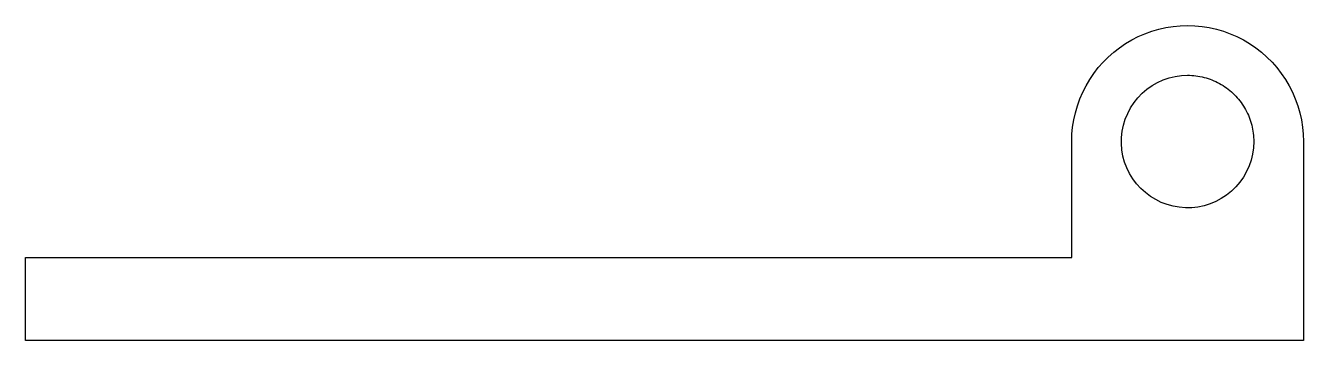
# Model space of a CAD drawing. Header units: metres. Extents: x -51.1 to 26.1, y 0 to 19.
import ezdxf

# ---------------------------------------------------------------- set-up
doc = ezdxf.new("R2010")
doc.units = ezdxf.units.M

msp = doc.modelspace()

# ---------------------------------------------------------------- linework, layer by layer
for points in [[(12.1, 12), (12.114, 12.44), (12.155, 12.877), (12.224, 13.312), (12.32, 13.741), (12.443, 14.163), (12.592, 14.577), (12.766, 14.98), (12.966, 15.372), (13.19, 15.751), (13.437, 16.114), (13.706, 16.462), (13.997, 16.792), (14.308, 17.103), (14.638, 17.394), (14.986, 17.663), (15.349, 17.91), (15.728, 18.134), (16.12, 18.334), (16.523, 18.508), (16.937, 18.657), (17.359, 18.78), (17.788, 18.876), (18.223, 18.945), (18.66, 18.986), (19.1, 19), (19.54, 18.986), (19.977, 18.945), (20.412, 18.876), (20.841, 18.78), (21.263, 18.657), (21.677, 18.508), (22.08, 18.334), (22.472, 18.134), (22.851, 17.91), (23.214, 17.663), (23.562, 17.394), (23.892, 17.103), (24.203, 16.792), (24.494, 16.462), (24.763, 16.114), (25.01, 15.751), (25.234, 15.372), (25.434, 14.98), (25.608, 14.577), (25.757, 14.163), (25.88, 13.741), (25.976, 13.312), (26.045, 12.877), (26.086, 12.44), (26.1, 12)], [(23.1, 12), (23.082, 11.624), (23.029, 11.25), (22.941, 10.884), (22.819, 10.528), (22.664, 10.184), (22.477, 9.857), (22.261, 9.548), (22.016, 9.262), (21.745, 9), (21.451, 8.764), (21.136, 8.557), (20.803, 8.381), (20.455, 8.236), (20.095, 8.126), (19.726, 8.049), (19.351, 8.008), (18.974, 8.002), (18.599, 8.032), (18.227, 8.096), (17.864, 8.196), (17.511, 8.329), (17.173, 8.495), (16.852, 8.692), (16.55, 8.918), (16.272, 9.172), (16.018, 9.45), (15.792, 9.752), (15.595, 10.073), (15.429, 10.411), (15.296, 10.764), (15.196, 11.127), (15.132, 11.499), (15.102, 11.874), (15.108, 12.251), (15.149, 12.626), (15.226, 12.995), (15.336, 13.355), (15.481, 13.703), (15.657, 14.036), (15.864, 14.351), (16.1, 14.645), (16.362, 14.916), (16.648, 15.161), (16.957, 15.377), (17.284, 15.564), (17.628, 15.719), (17.984, 15.841), (18.35, 15.929), (18.724, 15.982), (19.1, 16)], [(19.1, 16), (19.226, 15.998), (19.351, 15.992), (19.476, 15.982), (19.601, 15.968), (19.726, 15.951), (19.85, 15.929), (19.973, 15.904), (20.095, 15.874), (20.216, 15.841), (20.336, 15.804), (20.455, 15.764), (20.572, 15.719), (20.689, 15.671), (20.803, 15.619), (20.916, 15.564), (21.027, 15.505), (21.136, 15.443), (21.243, 15.377), (21.348, 15.308), (21.451, 15.236), (21.552, 15.161), (21.65, 15.082), (21.745, 15), (21.838, 14.916), (21.928, 14.828), (22.016, 14.738), (22.1, 14.645), (22.182, 14.55), (22.261, 14.452), (22.336, 14.351), (22.408, 14.248), (22.477, 14.143), (22.543, 14.036), (22.605, 13.927), (22.664, 13.816), (22.719, 13.703), (22.771, 13.589), (22.819, 13.472), (22.864, 13.355), (22.904, 13.236), (22.941, 13.116), (22.974, 12.995), (23.004, 12.873), (23.029, 12.75), (23.051, 12.626), (23.068, 12.501), (23.082, 12.376), (23.092, 12.251), (23.098, 12.126), (23.1, 12)], [(12.1, 5), (12.1, 5.14), (12.1, 5.28), (12.1, 5.42), (12.1, 5.56), (12.1, 5.7), (12.1, 5.84), (12.1, 5.98), (12.1, 6.12), (12.1, 6.26), (12.1, 6.4), (12.1, 6.54), (12.1, 6.68), (12.1, 6.82), (12.1, 6.96), (12.1, 7.1), (12.1, 7.24), (12.1, 7.38), (12.1, 7.52), (12.1, 7.66), (12.1, 7.8), (12.1, 7.94), (12.1, 8.08), (12.1, 8.22), (12.1, 8.36), (12.1, 8.5), (12.1, 8.64), (12.1, 8.78), (12.1, 8.92), (12.1, 9.06), (12.1, 9.2), (12.1, 9.34), (12.1, 9.48), (12.1, 9.62), (12.1, 9.76), (12.1, 9.9), (12.1, 10.04), (12.1, 10.18), (12.1, 10.32), (12.1, 10.46), (12.1, 10.6), (12.1, 10.74), (12.1, 10.88), (12.1, 11.02), (12.1, 11.16), (12.1, 11.3), (12.1, 11.44), (12.1, 11.58), (12.1, 11.72), (12.1, 11.86), (12.1, 12)], [(12.1, 5), (12.1, 5.14), (12.1, 5.28), (12.1, 5.42), (12.1, 5.56), (12.1, 5.7), (12.1, 5.84), (12.1, 5.98), (12.1, 6.12), (12.1, 6.26), (12.1, 6.4), (12.1, 6.54), (12.1, 6.68), (12.1, 6.82), (12.1, 6.96), (12.1, 7.1), (12.1, 7.24), (12.1, 7.38), (12.1, 7.52), (12.1, 7.66), (12.1, 7.8), (12.1, 7.94), (12.1, 8.08), (12.1, 8.22), (12.1, 8.36), (12.1, 8.5), (12.1, 8.64), (12.1, 8.78), (12.1, 8.92), (12.1, 9.06), (12.1, 9.2), (12.1, 9.34), (12.1, 9.48), (12.1, 9.62), (12.1, 9.76), (12.1, 9.9), (12.1, 10.04), (12.1, 10.18), (12.1, 10.32), (12.1, 10.46), (12.1, 10.6), (12.1, 10.74), (12.1, 10.88), (12.1, 11.02), (12.1, 11.16), (12.1, 11.3), (12.1, 11.44), (12.1, 11.58), (12.1, 11.72), (12.1, 11.86), (12.1, 12)], [(26.1, 12), (26.1, 11.76), (26.1, 11.52), (26.1, 11.28), (26.1, 11.04), (26.1, 10.8), (26.1, 10.56), (26.1, 10.32), (26.1, 10.08), (26.1, 9.84), (26.1, 9.6), (26.1, 9.36), (26.1, 9.12), (26.1, 8.88), (26.1, 8.64), (26.1, 8.4), (26.1, 8.16), (26.1, 7.92), (26.1, 7.68), (26.1, 7.44), (26.1, 7.2), (26.1, 6.96), (26.1, 6.72), (26.1, 6.48), (26.1, 6.24), (26.1, 6), (26.1, 5.76), (26.1, 5.52), (26.1, 5.28), (26.1, 5.04), (26.1, 4.8), (26.1, 4.56), (26.1, 4.32), (26.1, 4.08), (26.1, 3.84), (26.1, 3.6), (26.1, 3.36), (26.1, 3.12), (26.1, 2.88), (26.1, 2.64), (26.1, 2.4), (26.1, 2.16), (26.1, 1.92), (26.1, 1.68), (26.1, 1.44), (26.1, 1.2), (26.1, 0.96), (26.1, 0.72), (26.1, 0.48), (26.1, 0.24), (26.1, 0)], [(-51.1, 0), (-51.1, 0.1), (-51.1, 0.2), (-51.1, 0.3), (-51.1, 0.4), (-51.1, 0.5), (-51.1, 0.6), (-51.1, 0.7), (-51.1, 0.8), (-51.1, 0.9), (-51.1, 1), (-51.1, 1.1), (-51.1, 1.2), (-51.1, 1.3), (-51.1, 1.4), (-51.1, 1.5), (-51.1, 1.6), (-51.1, 1.7), (-51.1, 1.8), (-51.1, 1.9), (-51.1, 2), (-51.1, 2.1), (-51.1, 2.2), (-51.1, 2.3), (-51.1, 2.4), (-51.1, 2.5), (-51.1, 2.6), (-51.1, 2.7), (-51.1, 2.8), (-51.1, 2.9), (-51.1, 3), (-51.1, 3.1), (-51.1, 3.2), (-51.1, 3.3), (-51.1, 3.4), (-51.1, 3.5), (-51.1, 3.6), (-51.1, 3.7), (-51.1, 3.8), (-51.1, 3.9), (-51.1, 4), (-51.1, 4.1), (-51.1, 4.2), (-51.1, 4.3), (-51.1, 4.4), (-51.1, 4.5), (-51.1, 4.6), (-51.1, 4.7), (-51.1, 4.8), (-51.1, 4.9), (-51.1, 5)], [(-51.1, 5), (-49.836, 5), (-48.572, 5), (-47.308, 5), (-46.044, 5), (-44.78, 5), (-43.516, 5), (-42.252, 5), (-40.988, 5), (-39.724, 5), (-38.46, 5), (-37.196, 5), (-35.932, 5), (-34.668, 5), (-33.404, 5), (-32.14, 5), (-30.876, 5), (-29.612, 5), (-28.348, 5), (-27.084, 5), (-25.82, 5), (-24.556, 5), (-23.292, 5), (-22.028, 5), (-20.764, 5), (-19.5, 5), (-18.236, 5), (-16.972, 5), (-15.708, 5), (-14.444, 5), (-13.18, 5), (-11.916, 5), (-10.652, 5), (-9.388, 5), (-8.124, 5), (-6.86, 5), (-5.596, 5), (-4.332, 5), (-3.068, 5), (-1.804, 5), (-0.54, 5), (0.724, 5), (1.988, 5), (3.252, 5), (4.516, 5), (5.78, 5), (7.044, 5), (8.308, 5), (9.572, 5), (10.836, 5), (12.1, 5)], [(-20, 5), (-19.358, 5), (-18.716, 5), (-18.074, 5), (-17.432, 5), (-16.79, 5), (-16.148, 5), (-15.506, 5), (-14.864, 5), (-14.222, 5), (-13.58, 5), (-12.938, 5), (-12.296, 5), (-11.654, 5), (-11.012, 5), (-10.37, 5), (-9.728, 5), (-9.086, 5), (-8.444, 5), (-7.802, 5), (-7.16, 5), (-6.518, 5), (-5.876, 5), (-5.234, 5), (-4.592, 5), (-3.95, 5), (-3.308, 5), (-2.666, 5), (-2.024, 5), (-1.382, 5), (-0.74, 5), (-0.098, 5), (0.544, 5), (1.186, 5), (1.828, 5), (2.47, 5), (3.112, 5), (3.754, 5), (4.396, 5), (5.038, 5), (5.68, 5), (6.322, 5), (6.964, 5), (7.606, 5), (8.248, 5), (8.89, 5), (9.532, 5), (10.174, 5), (10.816, 5), (11.458, 5), (12.1, 5)], [(26.1, 0), (24.556, 0), (23.012, 0), (21.468, 0), (19.924, 0), (18.38, 0), (16.836, 0), (15.292, 0), (13.748, 0), (12.204, 0), (10.66, 0), (9.116, 0), (7.572, 0), (6.028, 0), (4.484, 0), (2.94, 0), (1.396, 0), (-0.148, 0), (-1.692, 0), (-3.236, 0), (-4.78, 0), (-6.324, 0), (-7.868, 0), (-9.412, 0), (-10.956, 0), (-12.5, 0), (-14.044, 0), (-15.588, 0), (-17.132, 0), (-18.676, 0), (-20.22, 0), (-21.764, 0), (-23.308, 0), (-24.852, 0), (-26.396, 0), (-27.94, 0), (-29.484, 0), (-31.028, 0), (-32.572, 0), (-34.116, 0), (-35.66, 0), (-37.204, 0), (-38.748, 0), (-40.292, 0), (-41.836, 0), (-43.38, 0), (-44.924, 0), (-46.468, 0), (-48.012, 0), (-49.556, 0), (-51.1, 0)]]:
    msp.add_lwpolyline(points)

doc.saveas('drawing.dxf')
